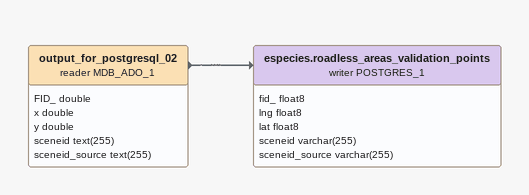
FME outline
output_for_postgresql_02 (reader MDB_ADO_1)
    attributes: FID_ double, x double, y double, sceneid text(255), sceneid_source text(255)
    -> especies.roadless_areas_validation_points (writer POSTGRES_1)
especies.roadless_areas_validation_points (writer POSTGRES_1)
    attributes: fid_ float8, lng float8, lat float8, sceneid varchar(255), sceneid_source varchar(255)
